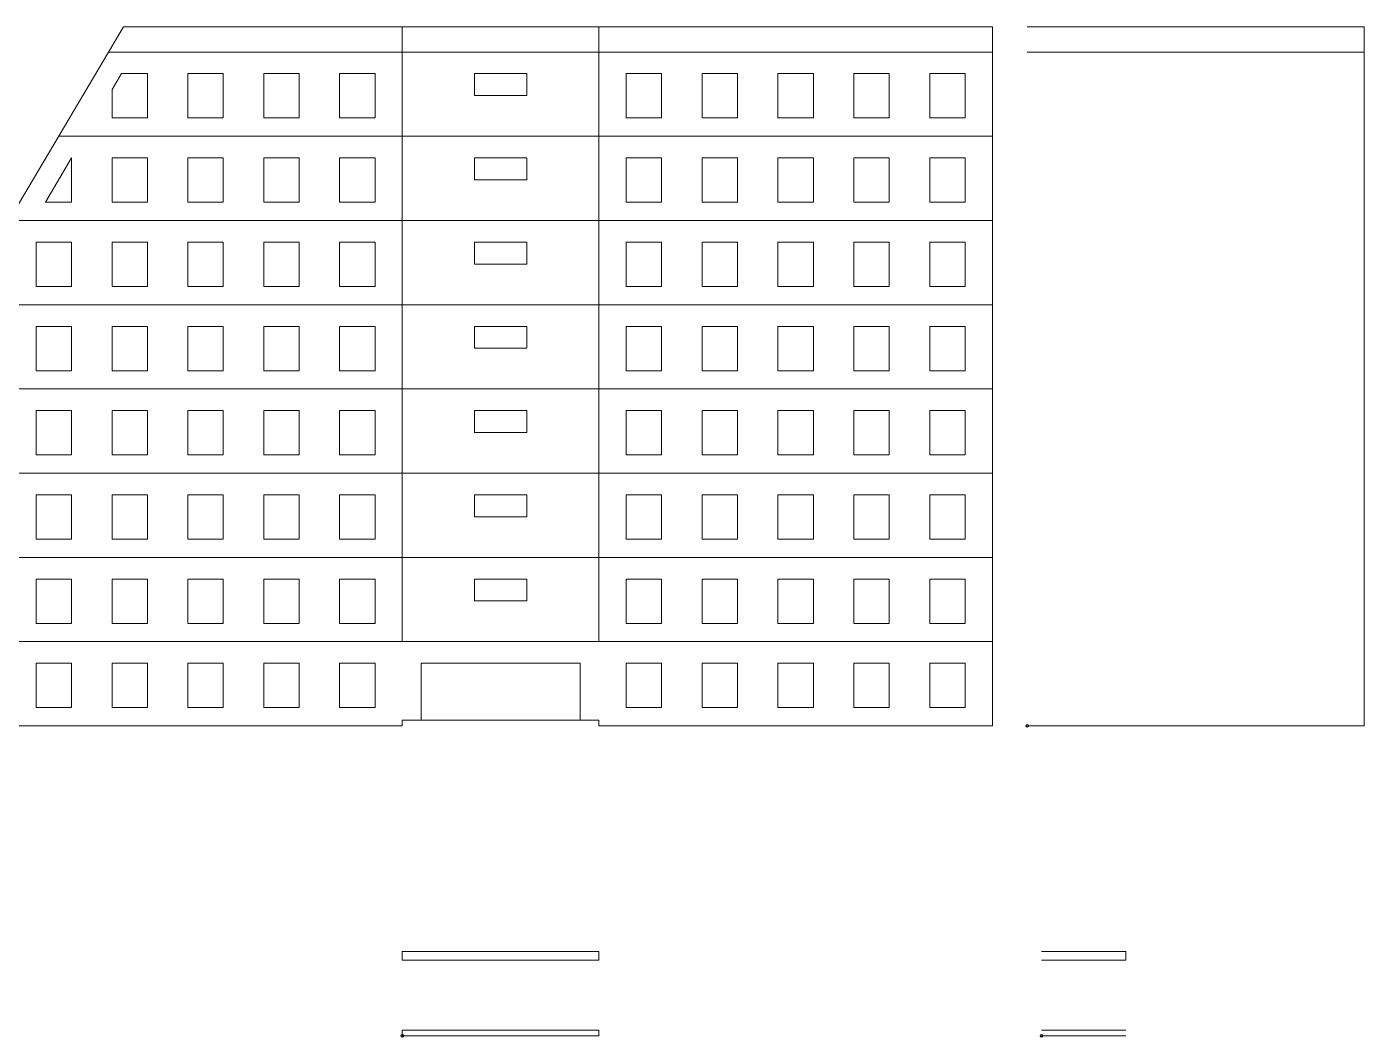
# Model space of a CAD drawing. Units: millimetres at full size, sheet at 1:200. Extents: x 1326 to 118101, y 837 to 80914.
# Drawn here: x 25632 to 73235, y 837 to 36826 of the extents above; entities that cross this region are included whole.
import ezdxf

# ---------------------------------------------------------------- set-up
doc = ezdxf.new("R2010")
doc.units = ezdxf.units.MM
doc.header["$LTSCALE"] = 200
doc.header["$PDMODE"] = 32
doc.header["$PDSIZE"] = 100
for name, color, linetype, lineweight in [('南\u3000面', 4, 'Continuous', 9), ('東\u3000面', 7, 'Continuous', 9), ('玄関庇南', 7, 'Continuous', 9), ('玄関庇東', 7, 'Continuous', 9)]:
    doc.layers.add(name, color=color, linetype=linetype, lineweight=lineweight)

msp = doc.modelspace()

# ---------------------------------------------------------------- linework, layer by layer
at = {"layer": '南\u3000面', "color": 7}
for p, q in [((24998.5, 29925.9), (29071.7, 36825.9)), ((29071.7, 36825.9), (59998.5, 36825.9)), ((38998.5, 36825.9), (38998.5, 14925.9)), ((45998.5, 36825.9), (45998.5, 14925.9)), ((59998.5, 11925.9), (59998.5, 36825.9)), ((28540.4, 35925.9), (59998.5, 35925.9)), ((26769.4, 32925.9), (59998.5, 32925.9)), ((24998.5, 29925.9), (59998.5, 29925.9)), ((24998.5, 26925.9), (59998.5, 26925.9)), ((24998.5, 23925.9), (59998.5, 23925.9)), ((24998.5, 20925.9), (59998.5, 20925.9)), ((24998.5, 17925.9), (59998.5, 17925.9)), ((24998.5, 14925.9), (59998.5, 14925.9)), ((24998.5, 11925.9), (38998.5, 11925.9)), ((38998.5, 12125.9), (38998.5, 11925.9)), ((38998.5, 12125.9), (45998.5, 12125.9)), ((45998.5, 12125.9), (45998.5, 11925.9)), ((45998.5, 11925.9), (59998.5, 11925.9))]:
    msp.add_line(p, q, dxfattribs=at)
at = {"layer": '南\u3000面'}
for p, q in [((28668.5, 34595.2), (28999.5, 35155.9)), ((28999.5, 35155.9), (29928.5, 35155.9)), ((29928.5, 35155.9), (29928.5, 33575.9)), ((31368.4, 35155.9), (32628.4, 35155.9)), ((31368.4, 35155.9), (31368.4, 33575.9)), ((32628.4, 35155.9), (32628.4, 33575.9)), ((34068.4, 35155.9), (35328.4, 35155.9)), ((34068.4, 35155.9), (34068.4, 33575.9)), ((35328.4, 35155.9), (35328.4, 33575.9)), ((36768.4, 35155.9), (38028.4, 35155.9)), ((36768.4, 35155.9), (36768.4, 33575.9)), ((38028.4, 35155.9), (38028.4, 33575.9)), ((41568.5, 35155.9), (41568.5, 34375.9)), ((41568.5, 35155.9), (43428.5, 35155.9)), ((43428.5, 35155.9), (43428.5, 34375.9)), ((46968.5, 35155.9), (48228.5, 35155.9)), ((46968.5, 35155.9), (46968.5, 33575.9)), ((48228.5, 35155.9), (48228.5, 33575.9)), ((49668.5, 35155.9), (50928.5, 35155.9)), ((49668.5, 35155.9), (49668.5, 33575.9)), ((50928.5, 35155.9), (50928.5, 33575.9)), ((52368.4, 35155.9), (53628.5, 35155.9)), ((52368.4, 35155.9), (52368.4, 33575.9)), ((53628.5, 35155.9), (53628.5, 33575.9)), ((55068.4, 35155.9), (56328.4, 35155.9)), ((55068.4, 35155.9), (55068.4, 33575.9)), ((56328.4, 35155.9), (56328.4, 33575.9)), ((57768.4, 35155.9), (59028.4, 35155.9)), ((57768.4, 35155.9), (57768.4, 33575.9)), ((59028.4, 35155.9), (59028.4, 33575.9)), ((28668.5, 34595.2), (28668.5, 33575.9)), ((41568.5, 34375.9), (43428.5, 34375.9)), ((28668.5, 33575.9), (29928.5, 33575.9)), ((31368.4, 33575.9), (32628.4, 33575.9)), ((34068.4, 33575.9), (35328.4, 33575.9)), ((36768.4, 33575.9), (38028.4, 33575.9)), ((46968.5, 33575.9), (48228.5, 33575.9)), ((49668.5, 33575.9), (50928.5, 33575.9)), ((52368.4, 33575.9), (53628.5, 33575.9)), ((55068.4, 33575.9), (56328.4, 33575.9)), ((57768.4, 33575.9), (59028.4, 33575.9)), ((26295.7, 30575.9), (27228.5, 32155.9)), ((27228.5, 32155.9), (27228.5, 30575.9)), ((28668.5, 32155.9), (29928.5, 32155.9)), ((28668.5, 32155.9), (28668.5, 30575.9)), ((29928.5, 32155.9), (29928.5, 30575.9)), ((31368.4, 32155.9), (32628.4, 32155.9)), ((31368.4, 32155.9), (31368.4, 30575.9)), ((32628.4, 32155.9), (32628.4, 30575.9)), ((34068.4, 32155.9), (35328.4, 32155.9)), ((34068.4, 32155.9), (34068.4, 30575.9)), ((35328.4, 32155.9), (35328.4, 30575.9)), ((36768.4, 32155.9), (38028.4, 32155.9)), ((36768.4, 32155.9), (36768.4, 30575.9)), ((38028.4, 32155.9), (38028.4, 30575.9)), ((41568.5, 32155.9), (41568.5, 31375.9)), ((41568.5, 32155.9), (43428.5, 32155.9)), ((43428.5, 32155.9), (43428.5, 31375.9)), ((46968.5, 32155.9), (48228.5, 32155.9)), ((46968.5, 32155.9), (46968.5, 30575.9)), ((48228.5, 32155.9), (48228.5, 30575.9)), ((49668.5, 32155.9), (50928.5, 32155.9)), ((49668.5, 32155.9), (49668.5, 30575.9)), ((50928.5, 32155.9), (50928.5, 30575.9)), ((52368.4, 32155.9), (53628.5, 32155.9)), ((52368.4, 32155.9), (52368.4, 30575.9)), ((53628.5, 32155.9), (53628.5, 30575.9)), ((55068.4, 32155.9), (56328.4, 32155.9)), ((55068.4, 32155.9), (55068.4, 30575.9)), ((56328.4, 32155.9), (56328.4, 30575.9)), ((57768.4, 32155.9), (59028.4, 32155.9)), ((57768.4, 32155.9), (57768.4, 30575.9)), ((59028.4, 32155.9), (59028.4, 30575.9)), ((41568.5, 31375.9), (43428.5, 31375.9)), ((26295.7, 30575.9), (27228.5, 30575.9)), ((28668.5, 30575.9), (29928.5, 30575.9)), ((31368.4, 30575.9), (32628.4, 30575.9)), ((34068.4, 30575.9), (35328.4, 30575.9)), ((36768.4, 30575.9), (38028.4, 30575.9)), ((46968.5, 30575.9), (48228.5, 30575.9)), ((49668.5, 30575.9), (50928.5, 30575.9)), ((52368.4, 30575.9), (53628.5, 30575.9)), ((55068.4, 30575.9), (56328.4, 30575.9)), ((57768.4, 30575.9), (59028.4, 30575.9)), ((25968.5, 29155.9), (27228.5, 29155.9)), ((25968.5, 29155.9), (25968.5, 27575.9)), ((27228.5, 29155.9), (27228.5, 27575.9)), ((28668.5, 29155.9), (29928.5, 29155.9)), ((28668.5, 29155.9), (28668.5, 27575.9)), ((29928.5, 29155.9), (29928.5, 27575.9)), ((31368.4, 29155.9), (32628.4, 29155.9)), ((31368.4, 29155.9), (31368.4, 27575.9)), ((32628.4, 29155.9), (32628.4, 27575.9)), ((34068.4, 29155.9), (35328.4, 29155.9)), ((34068.4, 29155.9), (34068.4, 27575.9)), ((35328.4, 29155.9), (35328.4, 27575.9)), ((36768.4, 29155.9), (38028.4, 29155.9)), ((36768.4, 29155.9), (36768.4, 27575.9)), ((38028.4, 29155.9), (38028.4, 27575.9)), ((41568.5, 29155.9), (41568.5, 28375.9)), ((41568.5, 29155.9), (43428.5, 29155.9)), ((43428.5, 29155.9), (43428.5, 28375.9)), ((46968.5, 29155.9), (48228.5, 29155.9)), ((46968.5, 29155.9), (46968.5, 27575.9)), ((48228.5, 29155.9), (48228.5, 27575.9)), ((49668.5, 29155.9), (50928.5, 29155.9)), ((49668.5, 29155.9), (49668.5, 27575.9)), ((50928.5, 29155.9), (50928.5, 27575.9)), ((52368.4, 29155.9), (53628.5, 29155.9)), ((52368.4, 29155.9), (52368.4, 27575.9)), ((53628.5, 29155.9), (53628.5, 27575.9)), ((55068.4, 29155.9), (56328.4, 29155.9)), ((55068.4, 29155.9), (55068.4, 27575.9)), ((56328.4, 29155.9), (56328.4, 27575.9)), ((57768.4, 29155.9), (59028.4, 29155.9)), ((57768.4, 29155.9), (57768.4, 27575.9)), ((59028.4, 29155.9), (59028.4, 27575.9)), ((41568.5, 28375.9), (43428.5, 28375.9)), ((25968.5, 27575.9), (27228.5, 27575.9)), ((28668.5, 27575.9), (29928.5, 27575.9)), ((31368.4, 27575.9), (32628.4, 27575.9)), ((34068.4, 27575.9), (35328.4, 27575.9)), ((36768.4, 27575.9), (38028.4, 27575.9)), ((46968.5, 27575.9), (48228.5, 27575.9)), ((49668.5, 27575.9), (50928.5, 27575.9)), ((52368.4, 27575.9), (53628.5, 27575.9)), ((55068.4, 27575.9), (56328.4, 27575.9)), ((57768.4, 27575.9), (59028.4, 27575.9)), ((25968.5, 26155.9), (27228.5, 26155.9)), ((25968.5, 26155.9), (25968.5, 24575.9)), ((27228.5, 26155.9), (27228.5, 24575.9)), ((28668.5, 26155.9), (29928.5, 26155.9)), ((28668.5, 26155.9), (28668.5, 24575.9)), ((29928.5, 26155.9), (29928.5, 24575.9)), ((31368.4, 26155.9), (32628.4, 26155.9)), ((31368.4, 26155.9), (31368.4, 24575.9)), ((32628.4, 26155.9), (32628.4, 24575.9)), ((34068.4, 26155.9), (35328.4, 26155.9)), ((34068.4, 26155.9), (34068.4, 24575.9)), ((35328.4, 26155.9), (35328.4, 24575.9)), ((36768.4, 26155.9), (38028.4, 26155.9)), ((36768.4, 26155.9), (36768.4, 24575.9)), ((38028.4, 26155.9), (38028.4, 24575.9)), ((41568.5, 26155.9), (41568.5, 25375.9)), ((41568.5, 26155.9), (43428.5, 26155.9)), ((43428.5, 26155.9), (43428.5, 25375.9)), ((46968.5, 26155.9), (48228.5, 26155.9)), ((46968.5, 26155.9), (46968.5, 24575.9)), ((48228.5, 26155.9), (48228.5, 24575.9)), ((49668.5, 26155.9), (50928.5, 26155.9)), ((49668.5, 26155.9), (49668.5, 24575.9)), ((50928.5, 26155.9), (50928.5, 24575.9)), ((52368.4, 26155.9), (53628.5, 26155.9)), ((52368.4, 26155.9), (52368.4, 24575.9)), ((53628.5, 26155.9), (53628.5, 24575.9)), ((55068.4, 26155.9), (56328.4, 26155.9)), ((55068.4, 26155.9), (55068.4, 24575.9)), ((56328.4, 26155.9), (56328.4, 24575.9)), ((57768.4, 26155.9), (59028.4, 26155.9)), ((57768.4, 26155.9), (57768.4, 24575.9)), ((59028.4, 26155.9), (59028.4, 24575.9)), ((41568.5, 25375.9), (43428.5, 25375.9)), ((25968.5, 24575.9), (27228.5, 24575.9)), ((28668.5, 24575.9), (29928.5, 24575.9)), ((31368.4, 24575.9), (32628.4, 24575.9)), ((34068.4, 24575.9), (35328.4, 24575.9)), ((36768.4, 24575.9), (38028.4, 24575.9)), ((46968.5, 24575.9), (48228.5, 24575.9)), ((49668.5, 24575.9), (50928.5, 24575.9)), ((52368.4, 24575.9), (53628.5, 24575.9)), ((55068.4, 24575.9), (56328.4, 24575.9)), ((57768.4, 24575.9), (59028.4, 24575.9)), ((25968.5, 23155.9), (27228.5, 23155.9)), ((25968.5, 23155.9), (25968.5, 21575.9)), ((27228.5, 23155.9), (27228.5, 21575.9)), ((28668.5, 23155.9), (29928.5, 23155.9)), ((28668.5, 23155.9), (28668.5, 21575.9)), ((29928.5, 23155.9), (29928.5, 21575.9)), ((31368.4, 23155.9), (32628.4, 23155.9)), ((31368.4, 23155.9), (31368.4, 21575.9)), ((32628.4, 23155.9), (32628.4, 21575.9)), ((34068.4, 23155.9), (35328.4, 23155.9)), ((34068.4, 23155.9), (34068.4, 21575.9)), ((35328.4, 23155.9), (35328.4, 21575.9)), ((36768.4, 23155.9), (38028.4, 23155.9)), ((36768.4, 23155.9), (36768.4, 21575.9)), ((38028.4, 23155.9), (38028.4, 21575.9)), ((41568.5, 23155.9), (41568.5, 22375.9)), ((41568.5, 23155.9), (43428.5, 23155.9)), ((43428.5, 23155.9), (43428.5, 22375.9)), ((46968.5, 23155.9), (48228.5, 23155.9)), ((46968.5, 23155.9), (46968.5, 21575.9)), ((48228.5, 23155.9), (48228.5, 21575.9)), ((49668.5, 23155.9), (50928.5, 23155.9)), ((49668.5, 23155.9), (49668.5, 21575.9)), ((50928.5, 23155.9), (50928.5, 21575.9)), ((52368.4, 23155.9), (53628.5, 23155.9)), ((52368.4, 23155.9), (52368.4, 21575.9)), ((53628.5, 23155.9), (53628.5, 21575.9)), ((55068.4, 23155.9), (56328.4, 23155.9)), ((55068.4, 23155.9), (55068.4, 21575.9)), ((56328.4, 23155.9), (56328.4, 21575.9)), ((57768.4, 23155.9), (59028.4, 23155.9)), ((57768.4, 23155.9), (57768.4, 21575.9)), ((59028.4, 23155.9), (59028.4, 21575.9)), ((41568.5, 22375.9), (43428.5, 22375.9)), ((25968.5, 21575.9), (27228.5, 21575.9)), ((28668.5, 21575.9), (29928.5, 21575.9)), ((31368.4, 21575.9), (32628.4, 21575.9)), ((34068.4, 21575.9), (35328.4, 21575.9)), ((36768.4, 21575.9), (38028.4, 21575.9)), ((46968.5, 21575.9), (48228.5, 21575.9)), ((49668.5, 21575.9), (50928.5, 21575.9)), ((52368.4, 21575.9), (53628.5, 21575.9)), ((55068.4, 21575.9), (56328.4, 21575.9)), ((57768.4, 21575.9), (59028.4, 21575.9)), ((25968.5, 20155.9), (27228.5, 20155.9)), ((25968.5, 20155.9), (25968.5, 18575.9)), ((27228.5, 20155.9), (27228.5, 18575.9)), ((28668.5, 20155.9), (29928.5, 20155.9)), ((28668.5, 20155.9), (28668.5, 18575.9)), ((29928.5, 20155.9), (29928.5, 18575.9)), ((31368.4, 20155.9), (32628.4, 20155.9)), ((31368.4, 20155.9), (31368.4, 18575.9)), ((32628.4, 20155.9), (32628.4, 18575.9)), ((34068.4, 20155.9), (35328.4, 20155.9)), ((34068.4, 20155.9), (34068.4, 18575.9)), ((35328.4, 20155.9), (35328.4, 18575.9)), ((36768.4, 20155.9), (38028.4, 20155.9)), ((36768.4, 20155.9), (36768.4, 18575.9)), ((38028.4, 20155.9), (38028.4, 18575.9)), ((41568.5, 20155.9), (41568.5, 19375.9)), ((41568.5, 20155.9), (43428.5, 20155.9)), ((43428.5, 20155.9), (43428.5, 19375.9)), ((46968.5, 20155.9), (48228.5, 20155.9)), ((46968.5, 20155.9), (46968.5, 18575.9)), ((48228.5, 20155.9), (48228.5, 18575.9)), ((49668.5, 20155.9), (50928.5, 20155.9)), ((49668.5, 20155.9), (49668.5, 18575.9)), ((50928.5, 20155.9), (50928.5, 18575.9)), ((52368.4, 20155.9), (53628.5, 20155.9)), ((52368.4, 20155.9), (52368.4, 18575.9)), ((53628.5, 20155.9), (53628.5, 18575.9)), ((55068.4, 20155.9), (56328.4, 20155.9)), ((55068.4, 20155.9), (55068.4, 18575.9)), ((56328.4, 20155.9), (56328.4, 18575.9)), ((57768.4, 20155.9), (59028.4, 20155.9)), ((57768.4, 20155.9), (57768.4, 18575.9)), ((59028.4, 20155.9), (59028.4, 18575.9)), ((41568.5, 19375.9), (43428.5, 19375.9)), ((25968.5, 18575.9), (27228.5, 18575.9)), ((28668.5, 18575.9), (29928.5, 18575.9)), ((31368.4, 18575.9), (32628.4, 18575.9)), ((34068.4, 18575.9), (35328.4, 18575.9)), ((36768.4, 18575.9), (38028.4, 18575.9)), ((46968.5, 18575.9), (48228.5, 18575.9)), ((49668.5, 18575.9), (50928.5, 18575.9)), ((52368.4, 18575.9), (53628.5, 18575.9)), ((55068.4, 18575.9), (56328.4, 18575.9)), ((57768.4, 18575.9), (59028.4, 18575.9)), ((25968.5, 17155.9), (27228.5, 17155.9)), ((25968.5, 17155.9), (25968.5, 15575.9)), ((27228.5, 17155.9), (27228.5, 15575.9)), ((28668.5, 17155.9), (29928.5, 17155.9)), ((28668.5, 17155.9), (28668.5, 15575.9)), ((29928.5, 17155.9), (29928.5, 15575.9)), ((31368.4, 17155.9), (32628.4, 17155.9)), ((31368.4, 17155.9), (31368.4, 15575.9)), ((32628.4, 17155.9), (32628.4, 15575.9)), ((34068.4, 17155.9), (35328.4, 17155.9)), ((34068.4, 17155.9), (34068.4, 15575.9)), ((35328.4, 17155.9), (35328.4, 15575.9)), ((36768.4, 17155.9), (38028.4, 17155.9)), ((36768.4, 17155.9), (36768.4, 15575.9)), ((38028.4, 17155.9), (38028.4, 15575.9)), ((41568.5, 17155.9), (41568.5, 16375.9)), ((41568.5, 17155.9), (43428.5, 17155.9)), ((43428.5, 17155.9), (43428.5, 16375.9)), ((46968.5, 17155.9), (48228.5, 17155.9)), ((46968.5, 17155.9), (46968.5, 15575.9)), ((48228.5, 17155.9), (48228.5, 15575.9)), ((49668.5, 17155.9), (50928.5, 17155.9)), ((49668.5, 17155.9), (49668.5, 15575.9)), ((50928.5, 17155.9), (50928.5, 15575.9)), ((52368.4, 17155.9), (53628.5, 17155.9)), ((52368.4, 17155.9), (52368.4, 15575.9)), ((53628.5, 17155.9), (53628.5, 15575.9)), ((55068.4, 17155.9), (56328.4, 17155.9)), ((55068.4, 17155.9), (55068.4, 15575.9)), ((56328.4, 17155.9), (56328.4, 15575.9)), ((57768.4, 17155.9), (59028.4, 17155.9)), ((57768.4, 17155.9), (57768.4, 15575.9)), ((59028.4, 17155.9), (59028.4, 15575.9)), ((41568.5, 16375.9), (43428.5, 16375.9)), ((25968.5, 15575.9), (27228.5, 15575.9)), ((28668.5, 15575.9), (29928.5, 15575.9)), ((31368.4, 15575.9), (32628.4, 15575.9)), ((34068.4, 15575.9), (35328.4, 15575.9)), ((36768.4, 15575.9), (38028.4, 15575.9)), ((46968.5, 15575.9), (48228.5, 15575.9)), ((49668.5, 15575.9), (50928.5, 15575.9)), ((52368.4, 15575.9), (53628.5, 15575.9)), ((55068.4, 15575.9), (56328.4, 15575.9)), ((57768.4, 15575.9), (59028.4, 15575.9)), ((25968.5, 14155.9), (27228.5, 14155.9)), ((25968.5, 14155.9), (25968.5, 12575.9)), ((27228.5, 14155.9), (27228.5, 12575.9)), ((28668.5, 14155.9), (29928.5, 14155.9)), ((28668.5, 14155.9), (28668.5, 12575.9)), ((29928.5, 14155.9), (29928.5, 12575.9)), ((31368.4, 14155.9), (32628.4, 14155.9)), ((31368.4, 14155.9), (31368.4, 12575.9)), ((32628.4, 14155.9), (32628.4, 12575.9)), ((34068.4, 14155.9), (35328.4, 14155.9)), ((34068.4, 14155.9), (34068.4, 12575.9)), ((35328.4, 14155.9), (35328.4, 12575.9)), ((36768.4, 14155.9), (38028.4, 14155.9)), ((36768.4, 14155.9), (36768.4, 12575.9)), ((38028.4, 14155.9), (38028.4, 12575.9)), ((39668.5, 14155.9), (39668.5, 12125.9)), ((39668.5, 14155.9), (45328.5, 14155.9)), ((45328.5, 14155.9), (45328.5, 12125.9)), ((46968.5, 14155.9), (48228.5, 14155.9)), ((46968.5, 14155.9), (46968.5, 12575.9)), ((48228.5, 14155.9), (48228.5, 12575.9)), ((49668.5, 14155.9), (50928.5, 14155.9)), ((49668.5, 14155.9), (49668.5, 12575.9)), ((50928.5, 14155.9), (50928.5, 12575.9)), ((52368.4, 14155.9), (53628.5, 14155.9)), ((52368.4, 14155.9), (52368.4, 12575.9)), ((53628.5, 14155.9), (53628.5, 12575.9)), ((55068.4, 14155.9), (56328.4, 14155.9)), ((55068.4, 14155.9), (55068.4, 12575.9)), ((56328.4, 14155.9), (56328.4, 12575.9)), ((57768.4, 14155.9), (59028.4, 14155.9)), ((57768.4, 14155.9), (57768.4, 12575.9)), ((59028.4, 14155.9), (59028.4, 12575.9)), ((25968.5, 12575.9), (27228.5, 12575.9)), ((28668.5, 12575.9), (29928.5, 12575.9)), ((31368.4, 12575.9), (32628.4, 12575.9)), ((34068.4, 12575.9), (35328.4, 12575.9)), ((36768.4, 12575.9), (38028.4, 12575.9)), ((46968.5, 12575.9), (48228.5, 12575.9)), ((49668.5, 12575.9), (50928.5, 12575.9)), ((52368.4, 12575.9), (53628.5, 12575.9)), ((55068.4, 12575.9), (56328.4, 12575.9)), ((57768.4, 12575.9), (59028.4, 12575.9)), ((39668.5, 12125.9), (45328.5, 12125.9))]:
    msp.add_line(p, q, dxfattribs=at)
at = {"layer": '東\u3000面'}
for p, q in [((61234.7, 36825.9), (73234.8, 36825.9)), ((73234.8, 36825.9), (73234.8, 11925.9)), ((61234.7, 35925.9), (73234.8, 35925.9)), ((61234.7, 11925.9), (73234.8, 11925.9))]:
    msp.add_line(p, q, dxfattribs=at)
at = {"layer": '東\u3000面', "color": 5}
msp.add_point((61234.7, 11925.9), dxfattribs=at)
at = {"layer": '玄関庇南'}
for p, q in [((38998.5, 3886.9), (45998.5, 3886.9)), ((38998.5, 3886.9), (38998.5, 3586.9)), ((45998.5, 3886.9), (45998.5, 3586.9)), ((38998.5, 3586.9), (45998.5, 3586.9)), ((38998.5, 1086.9), (45998.5, 1086.9)), ((38998.5, 1086.9), (38998.5, 886.9)), ((45998.5, 1086.9), (45998.5, 886.9)), ((38998.5, 886.9), (45998.5, 886.9))]:
    msp.add_line(p, q, dxfattribs=at)
at = {"layer": '玄関庇南', "color": 5}
msp.add_point((38998.5, 886.9), dxfattribs=at)
at = {"layer": '玄関庇東'}
for p, q in [((61744.8, 3886.9), (64744.8, 3886.9)), ((64744.8, 3886.9), (64744.8, 3586.9)), ((61744.8, 3586.9), (64744.8, 3586.9)), ((61744.8, 1086.9), (64744.8, 1086.9)), ((61744.8, 886.9), (64744.8, 886.9))]:
    msp.add_line(p, q, dxfattribs=at)
at = {"layer": '玄関庇東', "color": 5}
msp.add_point((61744.8, 886.9), dxfattribs=at)

doc.saveas('drawing.dxf')
